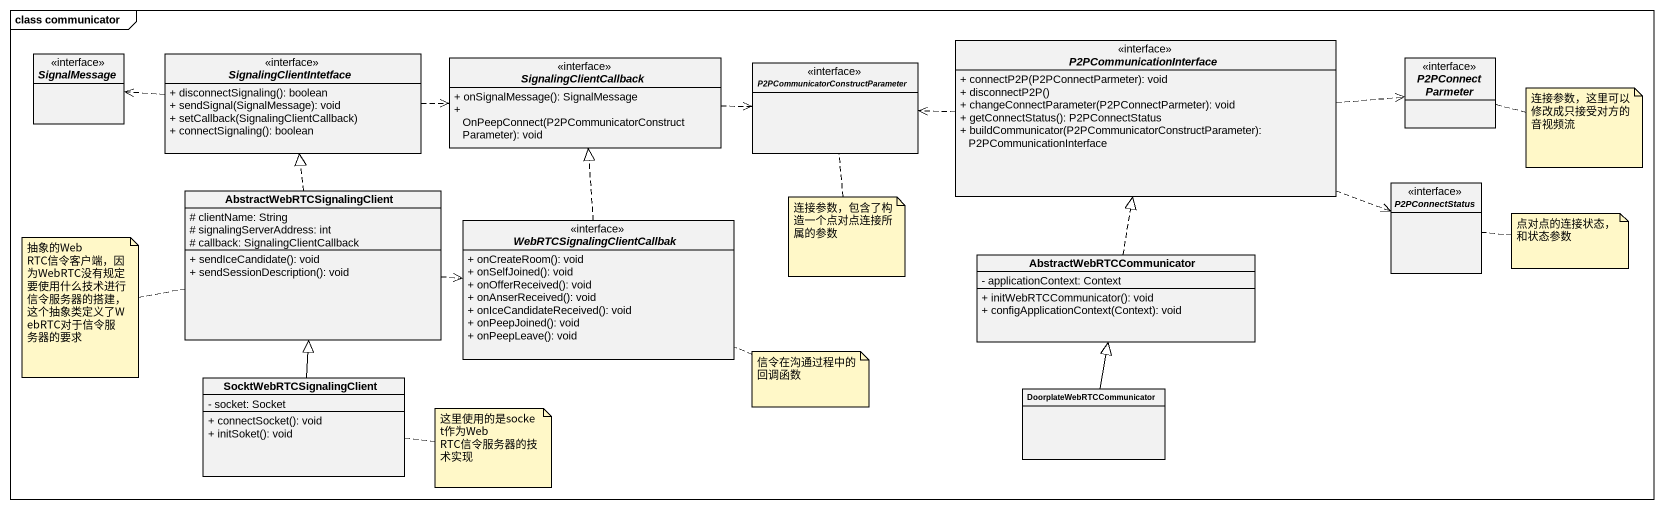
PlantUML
@startuml
mainframe class communicator
hide circle
hide empty members
skinparam classAttributeIconSize 0
interface SignalMessage
interface SignalingClientIntetface {
  + disconnectSignaling(): boolean
  + sendSignal(SignalMessage): void
  + setCallback(SignalingClientCallback)
  + connectSignaling(): boolean
}
interface SignalingClientCallback {
  + onSignalMessage(): SignalMessage
  + OnPeepConnect(P2PCommunicatorConstructParameter): void
}
interface "P2PCommunicatorConstructParameter" as P2PCommunicatorConstructPara
interface P2PCommunicationInterface {
  + connectP2P(P2PConnectParmeter): void
  + disconnectP2P()
  + changeConnectParameter(P2PConnectParmeter): void
  + getConnectStatus(): P2PConnectStatus
  + buildCommunicator(P2PCommunicatorConstructParameter): P2PCommunicationInterface
}
interface P2PConnectParmeter
class "AbstractWebRTCSignalingClient" as AbstractWebRTCSignalingClien {
  # clientName: String
  # signalingServerAddress: int
  # callback: SignalingClientCallback
  + sendIceCandidate(): void
  + sendSessionDescription(): void
}
interface P2PConnectStatus
interface WebRTCSignalingClientCallbak {
  + onCreateRoom(): void
  + onSelfJoined(): void
  + onOfferReceived(): void
  + onAnserReceived(): void
  + onIceCandidateReceived(): void
  + onPeepJoined(): void
  + onPeepLeave(): void
}
class AbstractWebRTCCommunicator {
  - applicationContext: Context
  + initWebRTCCommunicator(): void
  + configApplicationContext(Context): void
}
class SocktWebRTCSignalingClient {
  - socket: Socket
  + connectSocket(): void
  + initSoket(): void
}
class DoorplateWebRTCCommunicator
SignalingClientIntetface .left.> SignalMessage
SignalingClientIntetface .right.> SignalingClientCallback
SignalingClientCallback .right.> P2PCommunicatorConstructPara
P2PCommunicationInterface .left.> P2PCommunicatorConstructPara
P2PCommunicationInterface .right.> P2PConnectParmeter
P2PCommunicationInterface .right.> P2PConnectStatus
AbstractWebRTCSignalingClien .up.|> SignalingClientIntetface
AbstractWebRTCSignalingClien .right.> WebRTCSignalingClientCallbak
WebRTCSignalingClientCallbak .up.|> SignalingClientCallback
AbstractWebRTCCommunicator .up.|> P2PCommunicationInterface
SocktWebRTCSignalingClient -up-|> AbstractWebRTCSignalingClien
DoorplateWebRTCCommunicator -up-|> AbstractWebRTCCommunicator
note right of P2PConnectParmeter : 连接参数，这里可以修改成只接受对方的音视频流
note bottom of P2PCommunicatorConstructPara : 连接参数，包含了构造一个点对点连接所属的参数
note left of AbstractWebRTCSignalingClien : 抽象的WebRTC信令客户端，因为WebRTC没有规定要使用什么技术进行信令服务器的搭建，这个抽象类定义了WebRTC对于信令服务器的要求
note right of P2PConnectStatus : 点对点的连接状态，和状态参数
note right of WebRTCSignalingClientCallbak : 信令在沟通过程中的回调函数
note right of SocktWebRTCSignalingClient : 这里使用的是socket作为WebRTC信令服务器的技术实现
@enduml
